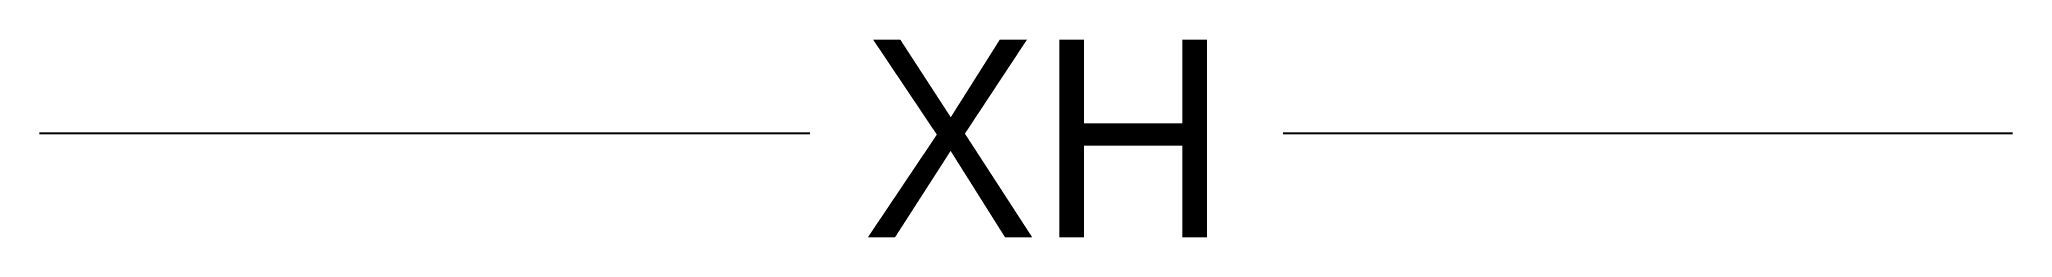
# Model space of a CAD drawing. Header units: metres. Extents: x -22391 to -19546, y -134335 to -134051.
import ezdxf

# ---------------------------------------------------------------- set-up
doc = ezdxf.new("R2010")
doc.units = ezdxf.units.M
doc.layers.add('G', color=3, linetype='Continuous')
doc.layers.add('R', color=3, linetype='Continuous')

msp = doc.modelspace()

# ---------------------------------------------------------------- linework, layer by layer
at = {"layer": 'G'}
for p, q in [((-22390.96, -134185.45), (-21280.22, -134185.45)), ((-20598.13, -134185.45), (-19546.4, -134185.45))]:
    msp.add_line(p, q, dxfattribs=at)

# ---------------------------------------------------------------- texts
at = {"layer": 'R'}
msp.add_text('XH', height=284.46, dxfattribs=at).set_placement((-21205.32, -134335.17))

doc.saveas('drawing.dxf')
